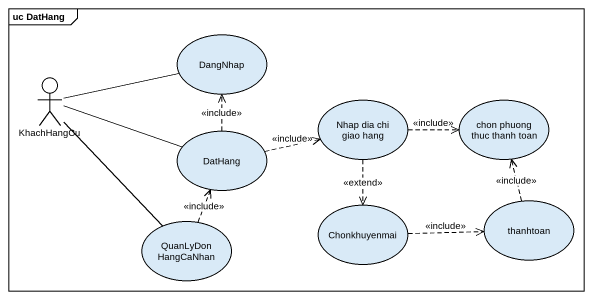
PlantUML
@startuml
mainframe uc DatHang
usecase DangNhap
actor KhachHangCu
usecase "Nhap dia chi giao hang" as Nhap_dia_chi_giao_hang
usecase "chon phuong thuc thanh toan" as chon_phuong_thuc_thanh_toan
usecase DatHang
usecase QuanLyDonHangCaNhan
usecase Chonkhuyenmai
usecase thanhtoan
KhachHangCu -right- DangNhap
KhachHangCu -right- DatHang
KhachHangCu -- QuanLyDonHangCaNhan
Nhap_dia_chi_giao_hang .right.> chon_phuong_thuc_thanh_toan : <<include>>
Nhap_dia_chi_giao_hang ..> Chonkhuyenmai : <<extend>>
DatHang .up.> DangNhap : <<include>>
DatHang .right.> Nhap_dia_chi_giao_hang : <<include>>
QuanLyDonHangCaNhan .up.> DatHang : <<include>>
Chonkhuyenmai .right.> thanhtoan : <<include>>
thanhtoan .up.> chon_phuong_thuc_thanh_toan : <<include>>
@enduml
